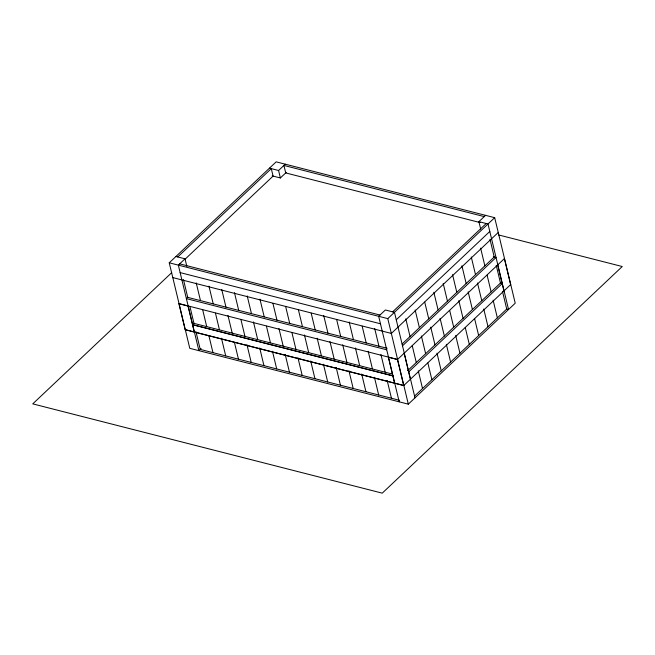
<?xml version="1.0" encoding="UTF-8"?>
<svg xmlns="http://www.w3.org/2000/svg" width="655" height="655" viewBox="0 0 655 655"><rect width="100%" height="100%" fill="white"/><g stroke="black" fill="none" stroke-linecap="round" stroke-linejoin="round"><path stroke-width="0.98" d="M169.244 262.802L276.156 161.851L494.689 217.673L515.223 303.208L408.319 404.16L189.778 348.329L169.244 262.802L387.785 318.625L494.689 217.673M177.742 256.956L271.293 168.63L273.086 176.105L184.735 259.527M186.822 266.298L185.029 258.815L178.348 265.128L198.883 350.662L201.11 348.558M269.467 168.163L278.58 170.488L285.261 164.176M171.7 272.668L32.75 403.873L382.25 493.15L622.25 266.528L498.488 234.916M272.177 175.868L280.373 177.964L286.309 172.355M187.879 297.223L186.388 298.623L386.72 349.795M194.117 323.243L192.521 324.749L392.853 375.921M480.696 229.135L478.903 221.66L485.584 215.348M392.64 311.846L486.19 223.519M396.259 319.796L489.801 231.461M498.242 232.476L391.338 333.428L172.797 277.597M402.121 343.99L494.23 257.014L489.981 239.304M402.506 345.807L496.048 257.481L493.321 256.785M394.613 383.24L388.366 357.221L397.47 359.546L504.489 258.496M407.647 370.681L500.477 283.034L502.295 283.5L408.638 371.934M194.281 332.069L188.034 306.049L178.93 303.724L185.177 329.743L403.717 385.566L510.736 284.507M414.615 396.021L506.724 309.054L508.542 309.52L488.008 223.985L478.903 221.66M484.25 216.608L283.918 165.437L285.719 172.92L480.123 222.577M500.363 283.14L502.188 283.607M175.925 256.49L185.029 258.815M179.683 263.867L380.015 315.039M180.141 272.603L380.473 323.775M387.146 348.296L187.723 297.362L183.474 279.652M179.044 303.617L397.577 359.439M392.476 374.087L193.97 323.382L189.958 306.655M192.636 324.643L392.967 375.814M185.291 329.637L403.824 385.459M399.632 400.336L200.217 349.393L195.968 331.684M504.383 258.602L510.63 284.614M497.694 264.907L503.941 290.926M496.228 265.324L500.477 283.034M502.467 291.336L506.724 309.054M480.623 248.139L484.872 265.848M487.107 275.141L491.119 291.868M493.117 300.17L497.366 317.888M471.264 256.973L475.522 274.682M477.511 282.985L481.769 300.702M483.758 309.004L488.016 326.714M461.914 265.799L466.163 283.517M468.161 291.819L472.411 309.528M474.646 318.821L478.658 335.548M452.556 274.633L456.813 292.351M458.803 300.653L463.06 318.363M465.287 327.656L469.308 344.383M443.206 283.468L447.455 301.177M449.69 310.47L453.702 327.197M455.7 335.507L459.949 353.217M433.847 292.302L438.105 310.011M440.094 318.322L444.352 336.031M446.342 344.342L450.591 362.051M424.735 302.119L428.747 318.846M430.744 327.156L434.994 344.866M436.991 353.168L441.241 370.886M415.139 309.971L419.397 327.68M421.386 335.982L425.635 353.7M427.871 362.985L431.882 379.712M405.789 318.805L410.038 336.514M412.265 345.799L416.285 362.534M418.275 370.836L422.532 388.546M415 397.847L394.466 312.312L385.361 309.987L378.672 316.299L399.206 401.834M404.151 353.241L410.398 379.253M387.785 318.625L408.319 404.16M397.47 359.546L403.717 385.566M374.693 328.499L378.95 346.208M380.94 354.511L385.197 372.228M387.187 380.53L391.444 398.24M362.182 326.223L366.202 342.95M368.192 351.26L372.449 368.97M374.439 377.272L378.688 394.99M349.197 321.982L353.454 339.691M355.444 348.002L359.701 365.711M361.691 374.021L365.94 391.731M336.686 319.714L340.706 336.441M342.696 344.743L346.953 362.452M348.943 370.763L353.192 388.472M323.701 315.473L327.959 333.182M329.948 341.484L334.206 359.202M336.195 367.504L340.444 385.214M278.58 170.488L280.373 177.964M311.19 313.196L315.211 329.923M317.2 338.234L321.449 355.943M323.447 364.245L327.697 381.963M298.443 309.938L302.463 326.665M304.452 334.975L308.702 352.685M310.699 360.995L314.949 378.705M285.695 306.687L289.715 323.414M291.942 332.699L295.954 349.426M297.951 357.736L302.201 375.446M272.947 303.429L276.967 320.156M278.956 328.458L283.206 346.176M285.203 354.478L289.453 372.196M259.961 299.188L264.219 316.897M266.446 326.19L270.458 342.917M272.455 351.227L276.705 368.937M247.213 295.929L251.463 313.647M253.46 321.949L257.71 339.658M259.707 347.969L263.957 365.678M234.465 292.679L238.715 310.388M240.95 319.681L244.962 336.408M246.96 344.71L251.209 362.42M221.718 289.42L225.967 307.13M227.965 315.44L232.214 333.149M234.449 342.442L238.461 359.169M208.97 286.161L213.219 303.871M215.454 313.164L219.466 329.891M221.464 338.201L225.713 355.911M196.222 282.903L200.471 300.62M202.706 309.905L206.718 326.632M208.953 335.925L212.965 352.652"/></g></svg>
